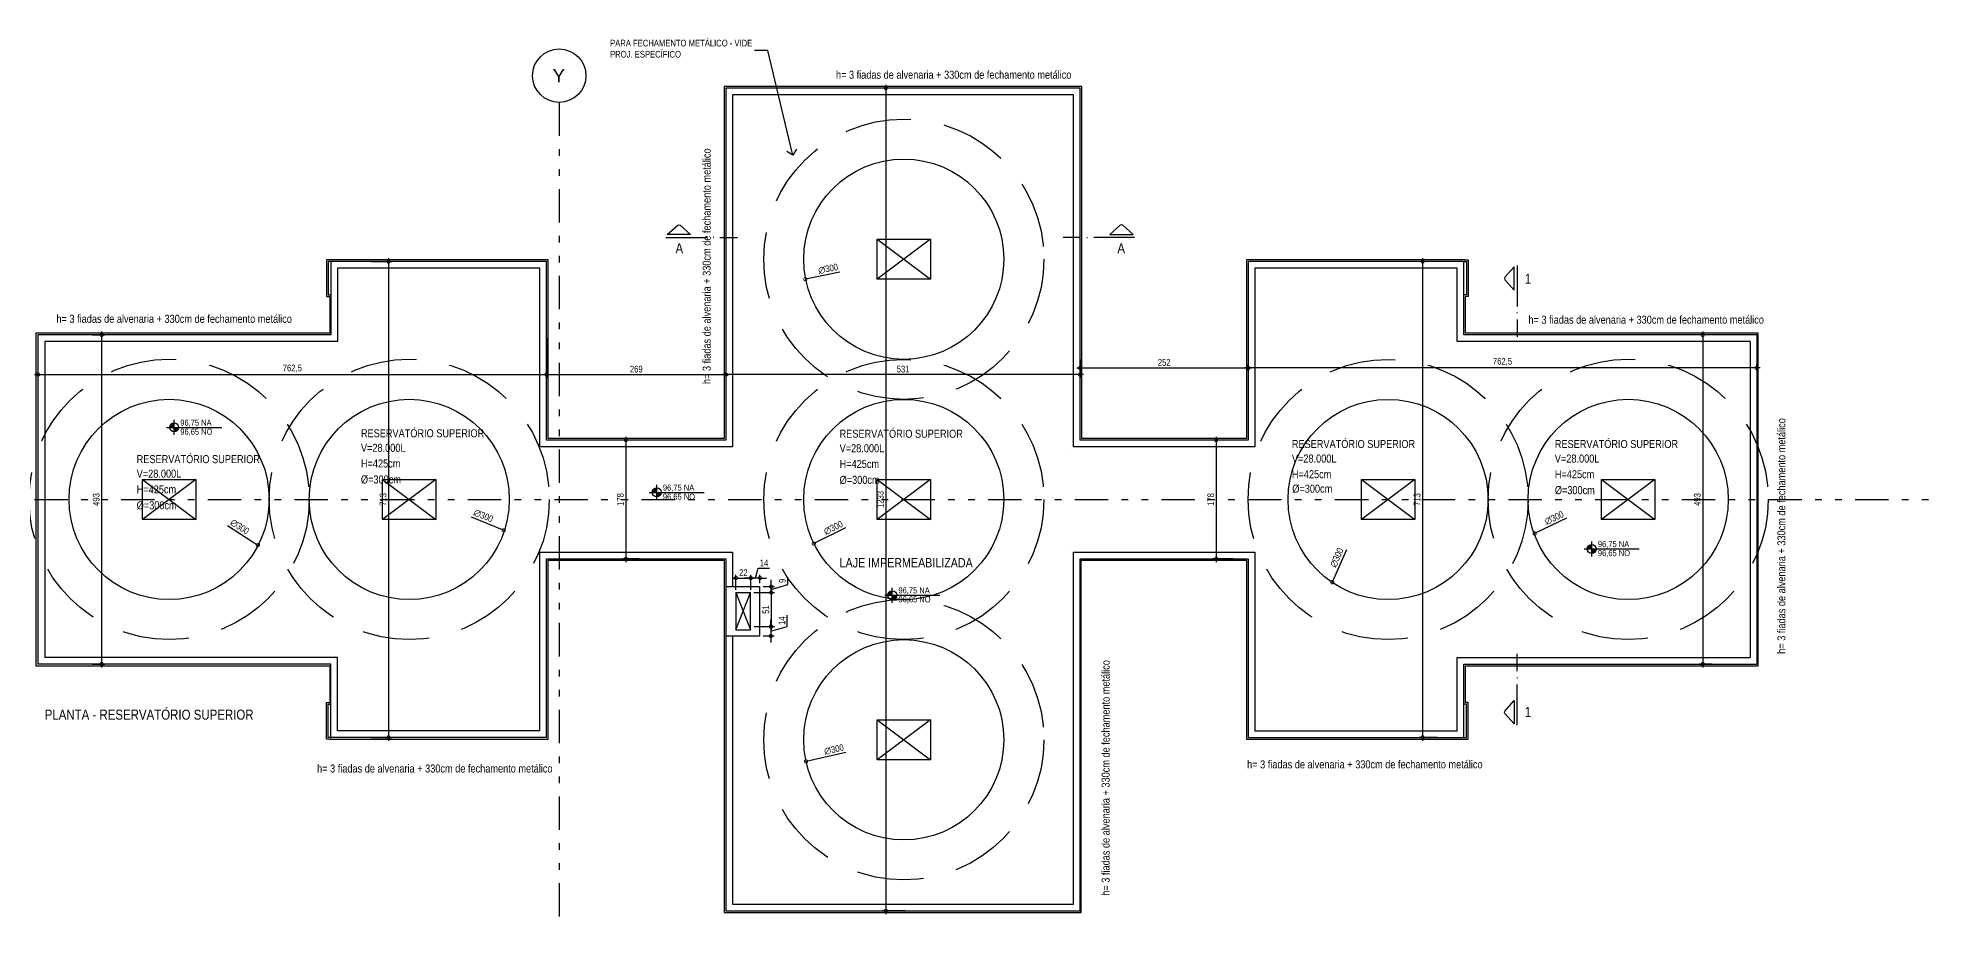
# Model space of a CAD drawing. Header units: metres. Extents: x -38 to 570, y -75 to 184.
# Drawn here: x -15.48 to 13, y -34.6 to -21.29 of the extents above; entities that cross this region are included whole.
import ezdxf
from ezdxf import colors
from ezdxf.entities.mleader import LeaderData, LeaderLine
from ezdxf.enums import TextEntityAlignment as Align
from ezdxf.math import Vec2, Vec3

# ---------------------------------------------------------------- set-up
doc = ezdxf.new("R2010")
doc.units = ezdxf.units.M
doc.linetypes.add('DASHEDX2', pattern=[1.5, 1, -0.5])
doc.linetypes.add('ESTILO_TQS_0004', pattern=[1.12, 0.5, -0.2, 0.01, -0.2, 0.01, -0.2])
for name, color, linetype in [('205', 7, 'ESTILO_TQS_0004'), ('28', 232, 'Continuous'), ('29', 2, 'Continuous'), ('ARQ-ALV ACAB', 4, 'Continuous'), ('ARQ-ALV OSSO', 5, 'Continuous'), ('ARQ-AUX', 7, 'Continuous'), ('ARQ-AUX1', 1, 'Continuous'), ('ARQ-AUX2', 2, 'Continuous'), ('ARQ-DIM', 2, 'Continuous'), ('ARQ-PRJ', 7, 'DASHEDX2'), ('ARQ-SIM', 1, 'Continuous'), ('ARQ-TXT', 2, 'Continuous')]:
    doc.layers.add(name, color=color, linetype=linetype)
doc.styles.add('Adesa', font='ARIALN.TTF')
doc.styles.add('M50', font='ARIALN.TTF', dxfattribs={"height": 0.15})
doc.styles.get("Standard").update_dxf_attribs({"font": 'arial.ttf'})
doc.dimstyles.new('ADESA 1-0050', dxfattribs={"dimtxt": 0.1, "dimasz": 0.1, "dimexe": 0.05, "dimexo": 0.05, "dimgap": 0.03, "dimtad": 1, "dimdec": 1, "dimlfac": 100, "dimzin": 12, "dimtxsty": 'Adesa', "dimblk": 'DOTSMALL', "dimcen": 1, "dimdle": 0.05, "dimclrd": 1, "dimclre": 1, "dimclrt": 256, "dimazin": 3, "dimtm": 1e-09, "dimtfac": 1, "dimtdec": 1, "dimtmove": 1, "dimatfit": 0, "dimldrblk": 'DOTSMALL', "dimfxl": 0.8, "dimtvp": 2, "dimtolj": 1, "dimtzin": 0, "dimarcsym": 0})

# ---------------------------------------------------------------- blocks, each defined once
blk = doc.blocks.new('ADESA-SIM CORT')
at = {"color": 2}
for points in [[(0.521, 0), (0, 0)], [(0.706, 0), (0.729, 0)], [(2.14, 0), (0.914, 0)]]:
    blk.add_lwpolyline(points, dxfattribs=at)
at = {"color": 3}
blk.add_lwpolyline([(1.712, 0.367), (1.4, 0.086), (2.1, 0.086), (1.788, 0.367)], dxfattribs=at)
blk.add_lwpolyline([(1.788, 0.367, 0.267949), (1.712, 0.367)], format="xyb", dxfattribs=at)
at = {"color": 3, "style": 'Adesa'}
blk.add_attdef('A', text='', height=0.35, dxfattribs=at).set_placement((1.739, -0.325), align=Align.MIDDLE_CENTER)
blk = doc.blocks.new('NipAcOs')
at = {"layer": 'ARQ-SIM'}
h = blk.add_hatch(color=256, dxfattribs=at)
h.dxf.hatch_style = 1
h.paths.add_polyline_path([(0, 0.15, 0.414214), (-0.15, 0), (0, 0)])
h.paths.add_polyline_path([(0.15, 0), (0, 0), (0, -0.15, 0.414214)])
for p, q in [((-0.25, 0), (0.15, 0)), ((0, -0.25), (0, 0.25)), ((0.15, 0), (1.583, 0))]:
    blk.add_line(p, q, dxfattribs=at)
blk.add_circle((0, 0), 0.15, dxfattribs=at)
at = {"style": 'Adesa'}
for p in [(0.204, 0.06), (0.204, -0.24)]:
    blk.add_attdef('000,00', p, '', height=0.2, dxfattribs=at)
blk = doc.blocks.new('reservatorio superior fibra')
at = {"layer": 'ARQ-AUX2'}
blk.add_circle((0, 0), 1.5, dxfattribs=at)
at = {"layer": 'ARQ-PRJ'}
for points in [[(-0.4, 0.3), (0.4, -0.3)], [(0.4, 0.3), (-0.4, -0.3)]]:
    blk.add_lwpolyline(points, dxfattribs=at)
blk.add_lwpolyline([(-0.4, 0.3), (0.4, 0.3), (0.4, -0.3), (-0.4, -0.3)], close=True, dxfattribs=at)
blk.add_circle((0, 0), 2.1, dxfattribs=at)
blk = doc.blocks.new('COBERTURA')
at = {"layer": '205'}
blk.add_line((-16.839, -28.205), (13.002, -28.205), dxfattribs=at)
blk.add_lwpolyline([(-7.67, -22.255), (-7.67, -34.595)], dxfattribs=at)
at = {"layer": '28'}
blk.add_circle((-7.67, -21.855), 0.4, dxfattribs=at)
at = {"layer": 'ARQ-ALV ACAB'}
for p, q in [((5.91, -24.615), (2.635, -24.615)), ((5.916, -25.715), (5.916, -25.165)), ((10.305, -25.715), (5.916, -25.715)), ((10.305, -28.205), (10.305, -25.715)), ((10.305, -30.695), (10.305, -28.205)), ((5.92, -31.245), (5.92, -30.695)), ((5.92, -30.695), (10.305, -30.695)), ((2.635, -31.795), (5.92, -31.795))]:
    blk.add_line(p, q, dxfattribs=at)
for points in [[(2.635, -24.615), (2.635, -26.975), (2.635, -26.975), (2.635, -27.29), (0.165, -27.29), (0.165, -22.015), (-2.51, -22.015), (-5.195, -22.015), (-5.195, -27.29), (-7.835, -27.29), (-7.835, -26.975), (-7.835, -26.975), (-7.835, -24.615)], [(-10.945, -24.615), (-11.16, -24.615), (-11.16, -25.165), (-11.11, -25.165)], [(-7.835, -24.615), (-11.11, -24.615), (-11.11, -24.615)], [(-11.11, -25.165), (-11.11, -25.715), (-15.515, -25.715), (-15.515, -28.205), (-15.515, -30.695), (-11.11, -30.695), (-11.11, -31.245)], [(-7.835, -31.795), (-7.835, -29.115), (-7.503, -29.115), (-7.503, -29.115), (-5.195, -29.115), (-5.195, -34.395), (-2.51, -34.395), (0.155, -34.395), (0.155, -29.115), (2.635, -29.115), (2.635, -29.435), (2.635, -29.435), (2.635, -31.795)], [(-11.095, -31.795), (-11.16, -31.795), (-11.16, -31.245), (-11.11, -31.245)], [(5.895, -31.795), (5.96, -31.795), (5.96, -31.245), (5.92, -31.245)], [(-11.11, -31.795), (-7.835, -31.795)]]:
    blk.add_lwpolyline(points, dxfattribs=at)
at = {"layer": 'ARQ-ALV ACAB', "elevation": 0}
blk.add_lwpolyline([(5.894, -24.615), (5.96, -24.615), (5.96, -25.165), (5.916, -25.165)], dxfattribs=at)
at = {"layer": 'ARQ-ALV OSSO'}
for p, q in [((5.885, -24.64), (2.66, -24.64, 0)), ((5.795, -24.74, 0), (2.76, -24.74, 0)), ((5.795, -25.84), (5.795, -24.74)), ((5.895, -25.74), (5.895, -24.64)), ((-7.86, -27.315, 0), (-7.86, -25.14)), ((10.185, -25.84), (5.795, -25.84)), ((10.285, -25.74), (5.895, -25.74)), ((-0.06, -27.45), (-0.06, -27.45)), ((-0.04, -28.96), (-0.04, -28.96)), ((-5.17, -29.511, 0), (-4.66, -29.51)), ((-5.02, -29.51, 0), (-4.66, -29.51)), ((-5.02, -29.6, 0), (-5.02, -30.16)), ((-5.02, -29.6, 0), (-4.8, -29.6, 0)), ((-4.66, -29.6), (-4.66, -29.6)), ((-5.17, -30.16, 0), (-5.17, -30.16, 0)), ((-5.02, -30.16), (-4.8, -30.16, 0)), ((-5.17, -30.25, 0), (-4.66, -30.25, 0)), ((-5.17, -30.25, 0), (-4.66, -30.25, 0)), ((5.795, -31.67, 0), (5.795, -30.57, 0)), ((5.795, -30.57), (10.185, -30.57)), ((5.895, -31.77, 0), (5.895, -30.67)), ((5.895, -30.67), (10.285, -30.67)), ((2.66, -31.77), (5.895, -31.77, 0)), ((2.76, -31.67, 0), (5.795, -31.67, 0))]:
    blk.add_line(p, q, dxfattribs=at)
for points in [[(2.76, -24.74), (2.76, -27), (2.76, -27.415), (0.04, -27.415), (0.04, -22.14), (-5.07, -22.14), (-5.07, -27.415), (-7.96, -27.415), (-7.96, -26.862), (-7.96, -26.862), (-7.96, -24.74)], [(2.66, -24.64), (2.66, -27), (2.66, -27), (2.66, -27.315), (0.14, -27.315), (0.14, -22.04), (-5.17, -22.04), (-5.17, -27.315), (-7.86, -27.315), (-7.86, -27), (-7.86, -27), (-7.86, -24.64)], [(-11.095, -24.64), (-11.095, -25.74), (-15.485, -25.74)], [(-10.995, -24.74), (-10.995, -25.84), (-15.385, -25.84)], [(-7.86, -24.64), (-11.095, -24.64)], [(-7.96, -24.74), (-10.995, -24.74)], [(-7.96, -24.64), (-7.96, -24.64)], [(-15.485, -25.74), (-15.485, -30.67)], [(-15.385, -25.84), (-15.385, -30.57)], [(-7.96, -31.67), (-7.96, -28.995), (-7.528, -28.995), (-5.07, -28.995), (-5.07, -29.51)], [(-5.07, -30.25), (-5.07, -34.27), (-2.51, -34.27), (0.04, -34.27), (0.04, -28.995), (2.76, -28.995), (2.76, -31.67)], [(-7.86, -31.77), (-7.86, -29.095), (-7.528, -29.095), (-5.17, -29.095), (-5.17, -34.37), (-2.51, -34.37), (0.14, -34.37), (0.14, -29.095), (2.66, -29.095), (2.66, -31.77)], [(-4.8, -30.16), (-4.8, -29.6)], [(-4.8, -30.11), (-4.8, -29.61)], [(-4.66, -30.11), (-4.66, -29.51)], [(-4.66, -30.25), (-4.66, -29.51)], [(-11.095, -31.77), (-11.095, -30.67), (-15.485, -30.67)], [(-10.995, -31.67), (-10.995, -30.57), (-15.385, -30.57)], [(-15.385, -30.67), (-15.385, -30.67)], [(-7.86, -31.77), (-11.095, -31.77)], [(-7.96, -31.67), (-10.995, -31.67)]]:
    blk.add_lwpolyline(points, dxfattribs=at)
at = {"layer": 'ARQ-ALV OSSO', "elevation": 0}
for points in [[(10.185, -25.74), (10.185, -25.74)], [(10.185, -25.84), (10.185, -30.57)], [(10.285, -25.74), (10.285, -30.67)], [(10.185, -30.67), (10.185, -30.67)]]:
    blk.add_lwpolyline(points, dxfattribs=at)
at = {"layer": 'ARQ-AUX'}
for points in [[(-11.095, -24.64), (-11.135, -24.64), (-11.135, -25.14), (-11.095, -25.14)], [(-11.095, -31.77), (-11.135, -31.77), (-11.135, -31.27), (-11.095, -31.27)]]:
    blk.add_lwpolyline(points, dxfattribs=at)
at = {"layer": 'ARQ-AUX', "elevation": 0}
for points in [[(5.895, -24.64), (5.935, -24.64), (5.935, -25.14), (5.895, -25.14)], [(5.895, -31.77), (5.935, -31.77), (5.935, -31.27), (5.895, -31.27)]]:
    blk.add_lwpolyline(points, dxfattribs=at)
at = {"layer": 'ARQ-AUX1', "elevation": 0}
for points in [[(-5.02, -29.6), (-4.8, -30.16)], [(-5.02, -30.16), (-4.8, -29.6)]]:
    blk.add_lwpolyline(points, dxfattribs=at)
at = {"layer": 'ARQ-DIM'}
for p in [(-2.504, -24.605), (-13.519, -28.204), (-9.919, -28.204), (-2.504, -28.205), (4.757, -28.205), (8.357, -28.204), (-2.504, -31.805)]:
    blk.add_blockref('reservatorio superior fibra', p, dxfattribs=at)
at = {"layer": '29'}
blk.add_text('Y', height=0.2, dxfattribs=at).set_placement((-7.77, -21.955))
blk = doc.blocks.new('_DotSmall')
at = {"color": 0, "linetype": 'ByBlock', "const_width": 0.5}
blk.add_lwpolyline([(-0.0625, 0, 1), (0.0625, 0, 1)], format="xyb", close=True, dxfattribs=at)
blk = doc.blocks.new('*D648')
at = {"layer": 'ARQ-DIM', "color": 1, "lineweight": -2, "transparency": 16777216}
for p, q in [((9.65, -25.74), (9.425, -25.74)), ((9.475, -25.69), (9.475, -30.72)), ((9.614, -30.67), (9.425, -30.67))]:
    blk.add_line(p, q, dxfattribs=at)
at = {"layer": 'Defpoints', "color": 0, "transparency": 16777216}
for p in [(9.7, -25.74, 0), (9.475, -30.67), (9.664, -30.67, 0)]:
    blk.add_point(p, dxfattribs=at)
at = {"layer": 'ARQ-DIM', "color": 1, "lineweight": -2, "transparency": 16777216, "xscale": 0.1, "yscale": 0.1, "zscale": 0.1}
for p, rotation in [((9.475, -25.74), 90), ((9.475, -30.67), 270)]:
    blk.add_blockref('_DotSmall', p, dxfattribs=dict(at, rotation=rotation))
at = {"layer": 'ARQ-DIM', "transparency": 16777216, "insert": (9.393, -28.205), "char_height": 0.1, "attachment_point": 5, "rotation": 90, "style": 'Adesa'}
blk.add_mtext('\\A1;493', dxfattribs=at)
blk = doc.blocks.new('*D650')
at = {"layer": 'ARQ-DIM', "color": 1, "lineweight": -2, "transparency": 16777216}
for p, q in [((-5.17, -26.108), (-5.17, -26.383)), ((0.14, -26.107), (0.14, -26.383)), ((0.19, -26.333), (-5.22, -26.333))]:
    blk.add_line(p, q, dxfattribs=at)
at = {"layer": 'Defpoints', "color": 0, "transparency": 16777216}
for p in [(-5.17, -26.058, 0), (0.14, -26.057, 0), (-5.17, -26.333)]:
    blk.add_point(p, dxfattribs=at)
at = {"layer": 'ARQ-DIM', "color": 1, "lineweight": -2, "transparency": 16777216, "xscale": 0.1, "yscale": 0.1, "zscale": 0.1, "rotation": 180}
blk.add_blockref('_DotSmall', (-5.17, -26.333), dxfattribs=at)
at = {"layer": 'ARQ-DIM', "color": 1, "lineweight": -2, "transparency": 16777216, "xscale": 0.1, "yscale": 0.1, "zscale": 0.1}
blk.add_blockref('_DotSmall', (0.14, -26.333), dxfattribs=at)
at = {"layer": 'ARQ-DIM', "transparency": 16777216, "insert": (-2.515, -26.252), "char_height": 0.1, "attachment_point": 5, "style": 'Adesa'}
blk.add_mtext('\\A1;531', dxfattribs=at)
blk = doc.blocks.new('*D654')
at = {"layer": 'ARQ-DIM', "color": 1, "lineweight": -2, "transparency": 16777216}
for p, q in [((5.495, -24.64), (5.225, -24.64)), ((5.275, -24.59), (5.275, -31.82)), ((5.495, -31.77), (5.225, -31.77))]:
    blk.add_line(p, q, dxfattribs=at)
at = {"layer": 'Defpoints', "color": 0, "transparency": 16777216}
for p in [(5.545, -24.64, 0), (5.275, -31.77), (5.545, -31.77, 0)]:
    blk.add_point(p, dxfattribs=at)
at = {"layer": 'ARQ-DIM', "color": 1, "lineweight": -2, "transparency": 16777216, "xscale": 0.1, "yscale": 0.1, "zscale": 0.1}
for p, rotation in [((5.275, -24.64), 90), ((5.275, -31.77), 270)]:
    blk.add_blockref('_DotSmall', p, dxfattribs=dict(at, rotation=rotation))
at = {"layer": 'ARQ-DIM', "transparency": 16777216, "insert": (5.193, -28.205), "char_height": 0.1, "attachment_point": 5, "rotation": 90, "style": 'Adesa'}
blk.add_mtext('\\A1;713', dxfattribs=at)
blk = doc.blocks.new('*D656')
at = {"layer": 'ARQ-DIM', "color": 1, "lineweight": -2, "transparency": 16777216}
for p, q in [((-2.482, -22.04), (-2.824, -22.04)), ((-2.774, -21.99), (-2.774, -34.42)), ((-2.482, -34.37), (-2.824, -34.37))]:
    blk.add_line(p, q, dxfattribs=at)
at = {"layer": 'Defpoints', "color": 0, "transparency": 16777216}
for p in [(-2.432, -22.04, 0), (-2.774, -34.37), (-2.432, -34.37, 0)]:
    blk.add_point(p, dxfattribs=at)
at = {"layer": 'ARQ-DIM', "color": 1, "lineweight": -2, "transparency": 16777216, "xscale": 0.1, "yscale": 0.1, "zscale": 0.1}
for p, rotation in [((-2.774, -22.04), 90), ((-2.774, -34.37), 270)]:
    blk.add_blockref('_DotSmall', p, dxfattribs=dict(at, rotation=rotation))
at = {"layer": 'ARQ-DIM', "transparency": 16777216, "insert": (-2.856, -28.205), "char_height": 0.1, "attachment_point": 5, "rotation": 90, "style": 'Adesa'}
blk.add_mtext('\\A1;1233', dxfattribs=at)
blk = doc.blocks.new('*D658')
at = {"layer": 'ARQ-DIM', "color": 1, "lineweight": -2, "transparency": 16777216}
for p, q in [((-14.67, -25.74), (-14.481, -25.74)), ((-14.531, -25.69), (-14.531, -30.72)), ((-14.67, -30.67), (-14.481, -30.67))]:
    blk.add_line(p, q, dxfattribs=at)
at = {"layer": 'Defpoints', "color": 0, "transparency": 16777216}
for p in [(-14.72, -25.74, 0), (-14.72, -30.67, 0), (-14.531, -30.67)]:
    blk.add_point(p, dxfattribs=at)
at = {"layer": 'ARQ-DIM', "color": 1, "lineweight": -2, "transparency": 16777216, "xscale": 0.1, "yscale": 0.1, "zscale": 0.1}
for p, rotation in [((-14.531, -25.74), 90), ((-14.531, -30.67), 270)]:
    blk.add_blockref('_DotSmall', p, dxfattribs=dict(at, rotation=rotation))
at = {"layer": 'ARQ-DIM', "transparency": 16777216, "insert": (-14.612, -28.205), "char_height": 0.1, "attachment_point": 5, "rotation": 90, "style": 'Adesa'}
blk.add_mtext('\\A1;493', dxfattribs=at)
blk = doc.blocks.new('*D660')
at = {"layer": 'ARQ-DIM', "color": 1, "lineweight": -2, "transparency": 16777216}
for p, q in [((-10.49, -24.64), (-10.18, -24.64)), ((-10.23, -24.59), (-10.23, -31.82)), ((-10.49, -31.77), (-10.18, -31.77))]:
    blk.add_line(p, q, dxfattribs=at)
at = {"layer": 'Defpoints', "color": 0, "transparency": 16777216}
for p in [(-10.54, -24.64, 0), (-10.54, -31.77, 0), (-10.23, -31.77)]:
    blk.add_point(p, dxfattribs=at)
at = {"layer": 'ARQ-DIM', "color": 1, "lineweight": -2, "transparency": 16777216, "xscale": 0.1, "yscale": 0.1, "zscale": 0.1}
for p, rotation in [((-10.23, -24.64), 90), ((-10.23, -31.77), 270)]:
    blk.add_blockref('_DotSmall', p, dxfattribs=dict(at, rotation=rotation))
at = {"layer": 'ARQ-DIM', "transparency": 16777216, "insert": (-10.311, -28.205), "char_height": 0.1, "attachment_point": 5, "rotation": 90, "style": 'Adesa'}
blk.add_mtext('\\A1;713', dxfattribs=at)
blk = doc.blocks.new('*D663')
at = {"layer": 'ARQ-DIM', "color": 1, "lineweight": -2, "transparency": 16777216}
for p, q in [((-6.474, -27.315), (-6.722, -27.315)), ((-6.672, -27.265), (-6.672, -29.145)), ((-6.474, -29.095), (-6.722, -29.095))]:
    blk.add_line(p, q, dxfattribs=at)
at = {"layer": 'Defpoints', "color": 0, "transparency": 16777216}
for p in [(-6.424, -27.315, 0), (-6.672, -29.095), (-6.424, -29.095, 0)]:
    blk.add_point(p, dxfattribs=at)
at = {"layer": 'ARQ-DIM', "color": 1, "lineweight": -2, "transparency": 16777216, "xscale": 0.1, "yscale": 0.1, "zscale": 0.1}
for p, rotation in [((-6.672, -27.315), 90), ((-6.672, -29.095), 270)]:
    blk.add_blockref('_DotSmall', p, dxfattribs=dict(at, rotation=rotation))
at = {"layer": 'ARQ-DIM', "transparency": 16777216, "insert": (-6.753, -28.205), "char_height": 0.1, "attachment_point": 5, "rotation": 90, "style": 'Adesa'}
blk.add_mtext('\\A1;178', dxfattribs=at)
blk = doc.blocks.new('*D419')
at = {"layer": 'ARQ-DIM', "color": 1, "lineweight": -2, "transparency": 16777216}
for p, q in [((2.432, -27.315), (2.13, -27.315)), ((2.18, -27.265), (2.18, -29.145)), ((2.432, -29.095), (2.13, -29.095))]:
    blk.add_line(p, q, dxfattribs=at)
at = {"layer": 'Defpoints', "color": 0, "transparency": 16777216}
for p in [(2.482, -27.315, 0), (2.18, -29.095), (2.482, -29.095, 0)]:
    blk.add_point(p, dxfattribs=at)
at = {"layer": 'ARQ-DIM', "color": 1, "lineweight": -2, "transparency": 16777216, "xscale": 0.1, "yscale": 0.1, "zscale": 0.1}
for p, rotation in [((2.18, -27.315), 90), ((2.18, -29.095), 270)]:
    blk.add_blockref('_DotSmall', p, dxfattribs=dict(at, rotation=rotation))
at = {"layer": 'ARQ-DIM', "transparency": 16777216, "insert": (2.099, -28.205), "char_height": 0.1, "attachment_point": 5, "rotation": 90, "style": 'Adesa'}
blk.add_mtext('\\A1;178', dxfattribs=at)
blk = doc.blocks.new('*D441')
at = {"layer": 'ARQ-DIM', "color": 1, "lineweight": -2, "transparency": 16777216}
for p, q in [((-15.485, -25.79), (-15.485, -26.383)), ((-7.86, -25.79), (-7.86, -26.383)), ((-15.535, -26.333), (-7.81, -26.333))]:
    blk.add_line(p, q, dxfattribs=at)
at = {"layer": 'Defpoints', "color": 0, "transparency": 16777216}
for p in [(-15.485, -25.74), (-7.86, -25.74, 0), (-7.86, -26.333)]:
    blk.add_point(p, dxfattribs=at)
at = {"layer": 'ARQ-DIM', "color": 1, "lineweight": -2, "transparency": 16777216, "xscale": 0.1, "yscale": 0.1, "zscale": 0.1, "rotation": 180}
blk.add_blockref('_DotSmall', (-15.485, -26.333), dxfattribs=at)
at = {"layer": 'ARQ-DIM', "color": 1, "lineweight": -2, "transparency": 16777216, "xscale": 0.1, "yscale": 0.1, "zscale": 0.1}
blk.add_blockref('_DotSmall', (-7.86, -26.333), dxfattribs=at)
at = {"layer": 'ARQ-DIM', "transparency": 16777216, "insert": (-11.672, -26.243), "char_height": 0.1, "attachment_point": 5, "style": 'Adesa'}
blk.add_mtext('\\A1;762,5', dxfattribs=at)
blk = doc.blocks.new('*D515')
at = {"layer": 'ARQ-DIM', "color": 1, "lineweight": -2, "transparency": 16777216}
for p, q in [((2.66, -26.265), (2.66, -26.184)), ((10.285, -26.265), (10.285, -26.184)), ((10.335, -26.234), (2.61, -26.234))]:
    blk.add_line(p, q, dxfattribs=at)
at = {"layer": 'Defpoints', "color": 0, "transparency": 16777216}
for p in [(2.66, -26.234), (2.66, -26.315), (10.285, -26.315, 0)]:
    blk.add_point(p, dxfattribs=at)
at = {"layer": 'ARQ-DIM', "color": 1, "lineweight": -2, "transparency": 16777216, "xscale": 0.1, "yscale": 0.1, "zscale": 0.1, "rotation": 180}
blk.add_blockref('_DotSmall', (2.66, -26.234), dxfattribs=at)
at = {"layer": 'ARQ-DIM', "color": 1, "lineweight": -2, "transparency": 16777216, "xscale": 0.1, "yscale": 0.1, "zscale": 0.1}
blk.add_blockref('_DotSmall', (10.285, -26.234), dxfattribs=at)
at = {"layer": 'ARQ-DIM', "transparency": 16777216, "insert": (6.472, -26.143), "char_height": 0.1, "attachment_point": 5, "style": 'Adesa'}
blk.add_mtext('\\A1;762,5', dxfattribs=at)
blk = doc.blocks.new('*D518')
at = {"layer": 'ARQ-DIM', "color": 1, "lineweight": -2, "transparency": 16777216}
for p, q in [((-7.86, -26.193), (-7.86, -26.383)), ((-5.17, -26.193), (-5.17, -26.383)), ((-7.91, -26.333), (-5.12, -26.333))]:
    blk.add_line(p, q, dxfattribs=at)
at = {"layer": 'Defpoints', "color": 0, "transparency": 16777216}
for p in [(-7.86, -26.143), (-5.17, -26.143), (-5.17, -26.333)]:
    blk.add_point(p, dxfattribs=at)
at = {"layer": 'ARQ-DIM', "color": 1, "lineweight": -2, "transparency": 16777216, "xscale": 0.1, "yscale": 0.1, "zscale": 0.1, "rotation": 180}
blk.add_blockref('_DotSmall', (-7.86, -26.333), dxfattribs=at)
at = {"layer": 'ARQ-DIM', "color": 1, "lineweight": -2, "transparency": 16777216, "xscale": 0.1, "yscale": 0.1, "zscale": 0.1}
blk.add_blockref('_DotSmall', (-5.17, -26.333), dxfattribs=at)
at = {"layer": 'ARQ-DIM', "transparency": 16777216, "insert": (-6.515, -26.252), "char_height": 0.1, "attachment_point": 5, "style": 'Adesa'}
blk.add_mtext('\\A1;269', dxfattribs=at)
blk = doc.blocks.new('*D379')
at = {"layer": 'ARQ-DIM', "color": 1, "lineweight": -2, "transparency": 16777216}
blk.add_line((-8.992, -28.463), (-8.503, -28.666), dxfattribs=at)
at = {"layer": 'Defpoints', "color": 0, "transparency": 16777216}
for p in [(-11.273, -27.513), (-8.503, -28.666)]:
    blk.add_point(p, dxfattribs=at)
at = {"layer": 'ARQ-DIM', "color": 1, "lineweight": -2, "transparency": 16777216, "xscale": 0.1, "yscale": 0.1, "zscale": 0.1, "rotation": 337.3932714227751}
blk.add_blockref('_DotSmall', (-8.503, -28.666), dxfattribs=at)
at = {"layer": 'ARQ-DIM', "transparency": 16777216, "insert": (-8.808, -28.449), "char_height": 0.1, "attachment_point": 5, "rotation": 337.3933, "style": 'Adesa'}
blk.add_mtext('\\A1;∅300', dxfattribs=at)
blk = doc.blocks.new('*D380')
at = {"layer": 'ARQ-DIM', "color": 1, "lineweight": -2, "transparency": 16777216}
blk.add_line((-12.645, -28.594), (-12.188, -28.889), dxfattribs=at)
at = {"layer": 'Defpoints', "color": 0, "transparency": 16777216}
for p in [(-14.71, -27.264), (-12.188, -28.889)]:
    blk.add_point(p, dxfattribs=at)
at = {"layer": 'ARQ-DIM', "color": 1, "lineweight": -2, "transparency": 16777216, "xscale": 0.1, "yscale": 0.1, "zscale": 0.1, "rotation": 327.2084262625282}
blk.add_blockref('_DotSmall', (-12.188, -28.889), dxfattribs=at)
at = {"layer": 'ARQ-DIM', "transparency": 16777216, "insert": (-12.461, -28.613), "char_height": 0.1, "attachment_point": 5, "rotation": 327.2084, "style": 'Adesa'}
blk.add_mtext('\\A1;∅300', dxfattribs=at)
blk = doc.blocks.new('*D381')
at = {"layer": 'ARQ-DIM', "color": 1, "lineweight": -2, "transparency": 16777216}
blk.add_line((-3.377, -28.632), (-3.853, -28.866), dxfattribs=at)
at = {"layer": 'Defpoints', "color": 0, "transparency": 16777216}
for p in [(-1.159, -27.544), (-3.853, -28.866)]:
    blk.add_point(p, dxfattribs=at)
at = {"layer": 'ARQ-DIM', "color": 1, "lineweight": -2, "transparency": 16777216, "xscale": 0.1, "yscale": 0.1, "zscale": 0.1, "rotation": 206.1344678228596}
blk.add_blockref('_DotSmall', (-3.853, -28.866), dxfattribs=at)
at = {"layer": 'ARQ-DIM', "transparency": 16777216, "insert": (-3.562, -28.63), "char_height": 0.1, "attachment_point": 5, "rotation": 26.1345, "style": 'Adesa'}
blk.add_mtext('\\A1;∅300', dxfattribs=at)
blk = doc.blocks.new('*D382')
at = {"layer": 'ARQ-DIM', "color": 1, "lineweight": -2, "transparency": 16777216}
blk.add_line((-3.461, -24.798), (-3.98, -24.904), dxfattribs=at)
at = {"layer": 'Defpoints', "color": 0, "transparency": 16777216}
for p in [(-1.04, -24.307), (-3.98, -24.904)]:
    blk.add_point(p, dxfattribs=at)
at = {"layer": 'ARQ-DIM', "color": 1, "lineweight": -2, "transparency": 16777216, "xscale": 0.1, "yscale": 0.1, "zscale": 0.1, "rotation": 191.4770409146921}
blk.add_blockref('_DotSmall', (-3.98, -24.904), dxfattribs=at)
at = {"layer": 'ARQ-DIM', "transparency": 16777216, "insert": (-3.639, -24.749), "char_height": 0.1, "attachment_point": 5, "rotation": 11.477, "style": 'Adesa'}
blk.add_mtext('\\A1;∅300', dxfattribs=at)
blk = doc.blocks.new('*D383')
at = {"layer": 'ARQ-DIM', "color": 1, "lineweight": -2, "transparency": 16777216}
blk.add_line((-3.373, -31.997), (-3.969, -32.129), dxfattribs=at)
at = {"layer": 'Defpoints', "color": 0, "transparency": 16777216}
for p in [(-1.04, -31.481), (-3.969, -32.129)]:
    blk.add_point(p, dxfattribs=at)
at = {"layer": 'ARQ-DIM', "color": 1, "lineweight": -2, "transparency": 16777216, "xscale": 0.1, "yscale": 0.1, "zscale": 0.1, "rotation": 192.4720757287833}
blk.add_blockref('_DotSmall', (-3.969, -32.129), dxfattribs=at)
at = {"layer": 'ARQ-DIM', "transparency": 16777216, "insert": (-3.552, -31.951), "char_height": 0.1, "attachment_point": 5, "rotation": 12.4721, "style": 'Adesa'}
blk.add_mtext('\\A1;∅300', dxfattribs=at)
blk = doc.blocks.new('*D384')
at = {"layer": 'ARQ-DIM', "color": 1, "lineweight": -2, "transparency": 16777216}
blk.add_line((4.132, -28.96), (3.92, -29.445), dxfattribs=at)
at = {"layer": 'Defpoints', "color": 0, "transparency": 16777216}
for p in [(5.12, -26.696), (3.92, -29.445)]:
    blk.add_point(p, dxfattribs=at)
at = {"layer": 'ARQ-DIM', "color": 1, "lineweight": -2, "transparency": 16777216, "xscale": 0.1, "yscale": 0.1, "zscale": 0.1, "rotation": 246.4276894056385}
blk.add_blockref('_DotSmall', (3.92, -29.445), dxfattribs=at)
at = {"layer": 'ARQ-DIM', "transparency": 16777216, "insert": (3.989, -29.077), "char_height": 0.1, "attachment_point": 5, "rotation": 66.4277, "style": 'Adesa'}
blk.add_mtext('\\A1;∅300', dxfattribs=at)
blk = doc.blocks.new('*D385')
at = {"layer": 'ARQ-DIM', "color": 1, "lineweight": -2, "transparency": 16777216}
blk.add_line((7.432, -28.487), (6.954, -28.715), dxfattribs=at)
at = {"layer": 'Defpoints', "color": 0, "transparency": 16777216}
for p in [(9.663, -27.426), (6.954, -28.715)]:
    blk.add_point(p, dxfattribs=at)
at = {"layer": 'ARQ-DIM', "color": 1, "lineweight": -2, "transparency": 16777216, "xscale": 0.1, "yscale": 0.1, "zscale": 0.1, "rotation": 205.4460734917172}
blk.add_blockref('_DotSmall', (6.954, -28.715), dxfattribs=at)
at = {"layer": 'ARQ-DIM', "transparency": 16777216, "insert": (7.247, -28.483), "char_height": 0.1, "attachment_point": 5, "rotation": 25.4461, "style": 'Adesa'}
blk.add_mtext('\\A1;∅300', dxfattribs=at)
blk = doc.blocks.new('*D677')
at = {"layer": 'ARQ-DIM', "color": 1, "lineweight": -2, "transparency": 16777216}
for p, q in [((-5.02, -29.56), (-5.02, -29.332)), ((-4.798, -29.56), (-4.798, -29.332)), ((-5.07, -29.382), (-4.748, -29.382))]:
    blk.add_line(p, q, dxfattribs=at)
at = {"layer": 'Defpoints', "color": 0, "transparency": 16777216}
for p in [(-5.02, -29.61), (-4.798, -29.382), (-4.798, -29.61)]:
    blk.add_point(p, dxfattribs=at)
at = {"layer": 'ARQ-DIM', "color": 1, "lineweight": -2, "transparency": 16777216, "xscale": 0.1, "yscale": 0.1, "zscale": 0.1, "rotation": 180}
blk.add_blockref('_DotSmall', (-5.02, -29.382), dxfattribs=at)
at = {"layer": 'ARQ-DIM', "color": 1, "lineweight": -2, "transparency": 16777216, "xscale": 0.1, "yscale": 0.1, "zscale": 0.1}
blk.add_blockref('_DotSmall', (-4.798, -29.382), dxfattribs=at)
at = {"layer": 'ARQ-DIM', "transparency": 16777216, "insert": (-4.909, -29.301), "char_height": 0.1, "attachment_point": 5, "style": 'Adesa'}
blk.add_mtext('\\A1;22', dxfattribs=at)
blk = doc.blocks.new('*D678')
at = {"layer": 'ARQ-DIM', "color": 1, "lineweight": -2, "transparency": 16777216}
for p, q in [((-4.798, -29.46), (-4.798, -29.332)), ((-4.729, -29.382), (-4.685, -29.236)), ((-4.685, -29.236), (-4.516, -29.236)), ((-4.66, -29.46), (-4.66, -29.332)), ((-4.798, -29.382), (-4.898, -29.382)), ((-4.66, -29.382), (-4.798, -29.382)), ((-4.66, -29.382), (-4.798, -29.382)), ((-4.66, -29.382), (-4.56, -29.382))]:
    blk.add_line(p, q, dxfattribs=at)
at = {"layer": 'Defpoints', "color": 0, "transparency": 16777216}
for p in [(-4.798, -29.382), (-4.798, -29.51), (-4.66, -29.51)]:
    blk.add_point(p, dxfattribs=at)
at = {"layer": 'ARQ-DIM', "color": 1, "lineweight": -2, "transparency": 16777216, "xscale": 0.1, "yscale": 0.1, "zscale": 0.1}
blk.add_blockref('_DotSmall', (-4.798, -29.382), dxfattribs=at)
at = {"layer": 'ARQ-DIM', "color": 1, "lineweight": -2, "transparency": 16777216, "xscale": 0.1, "yscale": 0.1, "zscale": 0.1, "rotation": 180}
blk.add_blockref('_DotSmall', (-4.66, -29.382), dxfattribs=at)
at = {"layer": 'ARQ-DIM', "transparency": 16777216, "insert": (-4.601, -29.156), "char_height": 0.1, "attachment_point": 5, "style": 'Adesa'}
blk.add_mtext('\\A1;14', dxfattribs=at)
blk = doc.blocks.new('*D679')
at = {"layer": 'ARQ-DIM', "color": 1, "lineweight": -2, "transparency": 16777216}
for p, q in [((-4.75, -29.6), (-4.441, -29.6)), ((-4.491, -29.55), (-4.491, -30.16)), ((-4.748, -30.11), (-4.441, -30.11))]:
    blk.add_line(p, q, dxfattribs=at)
at = {"layer": 'Defpoints', "color": 0, "transparency": 16777216}
for p in [(-4.8, -29.6), (-4.798, -30.11), (-4.491, -30.11)]:
    blk.add_point(p, dxfattribs=at)
at = {"layer": 'ARQ-DIM', "color": 1, "lineweight": -2, "transparency": 16777216, "xscale": 0.1, "yscale": 0.1, "zscale": 0.1}
for p, rotation in [((-4.491, -29.6), 90), ((-4.491, -30.11), 270)]:
    blk.add_blockref('_DotSmall', p, dxfattribs=dict(at, rotation=rotation))
at = {"layer": 'ARQ-DIM', "transparency": 16777216, "insert": (-4.572, -29.855), "char_height": 0.1, "attachment_point": 5, "rotation": 90, "style": 'Adesa'}
blk.add_mtext('\\A1;51', dxfattribs=at)
blk = doc.blocks.new('*D680')
at = {"layer": 'ARQ-DIM', "color": 1, "lineweight": -2, "transparency": 16777216}
for p, q in [((-4.61, -29.51), (-4.441, -29.51)), ((-4.61, -29.6), (-4.441, -29.6)), ((-4.491, -29.51), (-4.491, -29.41)), ((-4.491, -29.555), (-4.243, -29.48)), ((-4.491, -29.6), (-4.491, -29.51)), ((-4.491, -29.6), (-4.491, -29.51)), ((-4.491, -29.6), (-4.491, -29.7)), ((-4.243, -29.48), (-4.243, -29.366))]:
    blk.add_line(p, q, dxfattribs=at)
at = {"layer": 'Defpoints', "color": 0, "transparency": 16777216}
for p in [(-4.66, -29.51), (-4.66, -29.6), (-4.491, -29.51)]:
    blk.add_point(p, dxfattribs=at)
at = {"layer": 'ARQ-DIM', "color": 1, "lineweight": -2, "transparency": 16777216, "xscale": 0.1, "yscale": 0.1, "zscale": 0.1}
for p, rotation in [((-4.491, -29.51), 270), ((-4.491, -29.6), 90)]:
    blk.add_blockref('_DotSmall', p, dxfattribs=dict(at, rotation=rotation))
at = {"layer": 'ARQ-DIM', "transparency": 16777216, "insert": (-4.324, -29.423), "char_height": 0.1, "attachment_point": 5, "rotation": 90, "style": 'Adesa'}
blk.add_mtext('\\A1;9', dxfattribs=at)
blk = doc.blocks.new('*D681')
at = {"layer": 'ARQ-DIM', "color": 1, "lineweight": -2, "transparency": 16777216}
for p, q in [((-4.61, -30.11), (-4.447, -30.11)), ((-4.497, -30.11), (-4.497, -30.01)), ((-4.497, -30.18), (-4.251, -30.106)), ((-4.497, -30.11), (-4.497, -30.25)), ((-4.497, -30.11), (-4.497, -30.25)), ((-4.251, -30.106), (-4.251, -29.937)), ((-4.61, -30.25), (-4.447, -30.25)), ((-4.497, -30.25), (-4.497, -30.35))]:
    blk.add_line(p, q, dxfattribs=at)
at = {"layer": 'Defpoints', "color": 0, "transparency": 16777216}
for p in [(-4.66, -30.11), (-4.66, -30.25), (-4.497, -30.25)]:
    blk.add_point(p, dxfattribs=at)
at = {"layer": 'ARQ-DIM', "color": 1, "lineweight": -2, "transparency": 16777216, "xscale": 0.1, "yscale": 0.1, "zscale": 0.1}
for p, rotation in [((-4.497, -30.11), 270), ((-4.497, -30.25), 90)]:
    blk.add_blockref('_DotSmall', p, dxfattribs=dict(at, rotation=rotation))
at = {"layer": 'ARQ-DIM', "transparency": 16777216, "insert": (-4.332, -30.021), "char_height": 0.1, "attachment_point": 5, "rotation": 90, "style": 'Adesa'}
blk.add_mtext('\\A1;14', dxfattribs=at)
blk = doc.blocks.new('*D770')
at = {"layer": 'ARQ-DIM', "color": 1, "lineweight": -2, "transparency": 16777216}
for p, q in [((0.14, -26.107), (0.14, -26.284)), ((2.66, -26.107), (2.66, -26.284)), ((0.09, -26.234), (2.71, -26.234))]:
    blk.add_line(p, q, dxfattribs=at)
at = {"layer": 'Defpoints', "color": 0, "transparency": 16777216}
for p in [(0.14, -26.057), (2.66, -26.057), (2.66, -26.234)]:
    blk.add_point(p, dxfattribs=at)
at = {"layer": 'ARQ-DIM', "color": 1, "lineweight": -2, "transparency": 16777216, "xscale": 0.1, "yscale": 0.1, "zscale": 0.1, "rotation": 180}
blk.add_blockref('_DotSmall', (0.14, -26.234), dxfattribs=at)
at = {"layer": 'ARQ-DIM', "color": 1, "lineweight": -2, "transparency": 16777216, "xscale": 0.1, "yscale": 0.1, "zscale": 0.1}
blk.add_blockref('_DotSmall', (2.66, -26.234), dxfattribs=at)
at = {"layer": 'ARQ-DIM', "transparency": 16777216, "insert": (1.4, -26.152), "char_height": 0.1, "attachment_point": 5, "style": 'Adesa'}
blk.add_mtext('\\A1;252', dxfattribs=at)
blk = doc.blocks.new('_Open90')
at = {"color": 0, "linetype": 'ByBlock', "lineweight": -2}
for p, q in [((0, 0), (-1, 0)), ((-0.5, 0.5), (0, 0)), ((0, 0), (-0.5, -0.5))]:
    blk.add_line(p, q, dxfattribs=at)

msp = doc.modelspace()

# ---------------------------------------------------------------- block references
at = {"layer": 'ARQ-DIM'}
msp.add_blockref('COBERTURA', (0, 0), dxfattribs=at)
at = {"layer": 'ARQ-SIM'}
ref = msp.add_blockref('ADESA-SIM CORT', (-4.9997, -24.2789, 0), dxfattribs=dict(at, xscale=-0.5, yscale=0.5, zscale=0.5))
ref.add_attrib('A', 'A', dxfattribs={"layer": '0', "color": 4, "height": 0.15, "style": 'Adesa'}).set_placement((-5.8694, -24.4413, 0), align=Align.MIDDLE_CENTER)
ref = msp.add_blockref('ADESA-SIM CORT', (-0.1141, -24.2789, 0), dxfattribs=dict(at, xscale=0.5, yscale=0.5, zscale=0.5))
ref.add_attrib('A', 'A', dxfattribs={"layer": '0', "color": 4, "height": 0.15, "style": 'Adesa'}).set_placement((0.7555, -24.4413, 0), align=Align.MIDDLE_CENTER)
ref = msp.add_blockref('ADESA-SIM CORT', (6.6913, -25.7683), dxfattribs=dict(at, xscale=0.5, yscale=0.5, zscale=0.5, rotation=90))
ref.add_attrib('A', '1', dxfattribs={"layer": '0', "color": 4, "height": 0.15, "style": 'Adesa'}).set_placement((6.8536, -24.8987), align=Align.MIDDLE_CENTER)
ref = msp.add_blockref('NipAcOs', (-13.4436, -27.1256), dxfattribs=dict(at, xscale=0.45, yscale=0.45, zscale=0.45))
ref.add_attrib('000,00', '96,65 NO', (-13.3518, -27.2336), dxfattribs={"layer": '0', "color": 2, "height": 0.09, "style": 'Adesa'})
ref.add_attrib('000,00', '96,75 NA', (-13.3518, -27.0986), dxfattribs={"layer": '0', "color": 2, "height": 0.09, "style": 'Adesa'})
ref = msp.add_blockref('NipAcOs', (-6.2076, -28.0988), dxfattribs=dict(at, xscale=0.45, yscale=0.45, zscale=0.45))
ref.add_attrib('000,00', '96,65 NO', (-6.1158, -28.2068), dxfattribs={"layer": '0', "color": 2, "height": 0.09, "style": 'Adesa'})
ref.add_attrib('000,00', '96,75 NA', (-6.1158, -28.0718), dxfattribs={"layer": '0', "color": 2, "height": 0.09, "style": 'Adesa'})
ref = msp.add_blockref('NipAcOs', (7.8112, -28.9454), dxfattribs=dict(at, xscale=0.45, yscale=0.45, zscale=0.45))
ref.add_attrib('000,00', '96,65 NO', (7.903, -29.0534), dxfattribs={"layer": '0', "color": 2, "height": 0.09, "style": 'Adesa'})
ref.add_attrib('000,00', '96,75 NA', (7.903, -28.9184), dxfattribs={"layer": '0', "color": 2, "height": 0.09, "style": 'Adesa'})
ref = msp.add_blockref('NipAcOs', (-2.6763, -29.6388), dxfattribs=dict(at, xscale=0.45, yscale=0.45, zscale=0.45))
ref.add_attrib('000,00', '96,65 NO', (-2.5845, -29.7468), dxfattribs={"layer": '0', "color": 2, "height": 0.09, "style": 'Adesa'})
ref.add_attrib('000,00', '96,75 NA', (-2.5845, -29.6118), dxfattribs={"layer": '0', "color": 2, "height": 0.09, "style": 'Adesa'})
ref = msp.add_blockref('ADESA-SIM CORT', (6.6913, -30.5182), dxfattribs=dict(at, xscale=-0.5, yscale=0.5, zscale=0.5, rotation=90))
ref.add_attrib('A', '1', dxfattribs={"layer": '0', "color": 4, "height": 0.15, "style": 'Adesa'}).set_placement((6.8536, -31.3884), align=Align.MIDDLE_CENTER)

# ---------------------------------------------------------------- texts
at = {"layer": 'ARQ-TXT', "style": 'M50'}
for s, height, p in [('h= 3 fiadas de alvenaria + 330cm de fechamento metálico', 0.12, (-3.5208, -21.9006)), ('h= 3 fiadas de alvenaria + 330cm de fechamento metálico', 0.12, (-15.2088, -25.5577)), ('h= 3 fiadas de alvenaria + 330cm de fechamento metálico', 0.12, (6.8615, -25.5711)), ('RESERVATÓRIO SUPERIOR', 0.12, (-10.6433, -27.273)), ('RESERVATÓRIO SUPERIOR', 0.12, (-3.4663, -27.2796)), ('RESERVATÓRIO SUPERIOR', 0.12, (3.3146, -27.4337)), ('RESERVATÓRIO SUPERIOR', 0.12, (7.257, -27.4337)), ('RESERVATÓRIO SUPERIOR', 0.12, (-14.0055, -27.6604)), ('V=28.000L ', 0.12, (-10.6433, -27.4907)), ('H=425cm', 0.12, (-10.6433, -27.7256)), ('V=28.000L ', 0.12, (-3.4663, -27.4973)), ('H=425cm', 0.12, (-3.4663, -27.7321)), ('V=28.000L ', 0.12, (3.3146, -27.6515)), ('V=28.000L ', 0.12, (7.257, -27.6515)), ('V=28.000L ', 0.12, (-14.0055, -27.8782)), ('Ø=300cm', 0.12, (-10.6433, -27.9647)), ('Ø=300cm', 0.12, (-3.4663, -27.9712)), ('H=425cm', 0.12, (3.3146, -27.8863)), ('H=425cm', 0.12, (7.257, -27.8863)), ('H=425cm', 0.12, (-14.0055, -28.113)), ('Ø=300cm', 0.12, (3.3204, -28.1027)), ('Ø=300cm', 0.12, (7.257, -28.1254)), ('Ø=300cm', 0.12, (-14.0055, -28.3521)), ('LAJE IMPERMEABILIZADA', 0.14, (-3.4663, -29.2231)), ('h= 3 fiadas de alvenaria + 330cm de fechamento metálico', 0.12, (-11.301, -32.2956)), ('h= 3 fiadas de alvenaria + 330cm de fechamento metálico', 0.12, (2.6435, -32.2337))]:
    msp.add_text(s, height=height, dxfattribs=at).set_placement(p)
for p in [(-5.3996, -26.4749), (10.7138, -30.5172), (0.582, -34.1421)]:
    msp.add_text('h= 3 fiadas de alvenaria + 330cm de fechamento metálico', height=0.12, rotation=90, dxfattribs=at).set_placement(p)
at = {"layer": 'ARQ-TXT', "ltscale": 0.5, "style": 'Adesa'}
msp.add_text('PLANTA - RESERVATÓRIO SUPERIOR', height=0.15, dxfattribs=at).set_placement((-15.3844, -31.5038, 0))

# ---------------------------------------------------------------- dimensions: what is measured, and where the dimension line sits
at = {"layer": 'ARQ-DIM'}
for base, p1, p2, picture, middle in [((-2.7745, -34.37, 0), (-2.4318, -22.04), (-2.4318, -34.37), '*D656', (-2.8556, -28.205, 0)), ((-10.2301, -31.7699, 0), (-10.5404, -24.64), (-10.5405, -31.7699), '*D660', (-10.3112, -28.205, 0)), ((5.2745, -31.77, 0), (5.5449, -24.64, 0), (5.5449, -31.77, 0), '*D654', (5.1935, -28.205, 0)), ((-14.5306, -30.6699, 0), (-14.7205, -25.74), (-14.7205, -30.6699), '*D658', (-14.6117, -28.205, 0)), ((9.4745, -30.6699, 0), (9.7001, -25.74), (9.6644, -30.6699), '*D648', (9.3935, -28.205, 0))]:
    dim = msp.add_linear_dim(base=base, p1=p1, p2=p2, angle=90, dimstyle='ADESA 1-0050', override={"dimdec": 0}, dxfattribs=at)
    dim.commit()
    dim.dimension.update_dxf_attribs({"geometry": picture, "text_midpoint": middle})
for p1, p2, picture, middle in [((-1.04, -24.3066), (-3.98, -24.9035), '*D382', (-3.6225, -24.8309)), ((5.1197, -26.6956), (3.92, -29.4453), '*D384', (4.0659, -29.1109)), ((-14.7097, -27.264), (-12.1878, -28.8887), '*D380', (-12.5061, -28.6837)), ((-11.2729, -27.5131), (-8.5034, -28.6663), '*D379', (-8.8402, -28.5261)), ((-1.1592, -27.5443), (-3.8525, -28.8658), '*D381', (-3.5249, -28.705)), ((9.6629, -27.4261), (6.9539, -28.7151), '*D385', (7.2834, -28.5583)), ((-1.0395, -31.4811), (-3.9687, -32.129), '*D383', (-3.5343, -32.0329))]:
    dim = msp.add_diameter_dim_2p(p1=p1, p2=p2, dimstyle='ADESA 1-0050', dxfattribs=at)
    dim.commit()
    dim.dimension.update_dxf_attribs({"geometry": picture, "text_midpoint": middle, "dimtype": 163})
for base, p1, p2, picture, middle in [((-7.86, -26.333), (-15.485, -25.74), (-7.86, -25.74, 0), '*D441', (-11.6725, -26.2429)), ((-5.17, -26.333), (-7.86, -26.1429), (-5.17, -26.1429), '*D518', (-6.515, -26.2519)), ((2.66, -26.2335), (0.14, -26.0574), (2.66, -26.0574), '*D770', (1.4, -26.1525)), ((2.66, -26.2335), (10.2849, -26.3152, 0), (2.66, -26.3152), '*D515', (6.4724, -26.1435))]:
    dim = msp.add_linear_dim(base=base, p1=p1, p2=p2, dimstyle='ADESA 1-0050', dxfattribs=at)
    dim.commit()
    dim.dimension.update_dxf_attribs({"geometry": picture, "text_midpoint": middle})
for base, p1, p2, picture, middle in [((-5.17, -26.333, 0), (0.14, -26.0574), (-5.17, -26.0578), '*D650', (-2.515, -26.2519, 0)), ((-4.7983, -29.3815), (-5.02, -29.6097), (-4.7983, -29.6097), '*D677', (-4.9092, -29.3013)), ((-4.7983, -29.3815), (-4.6598, -29.5097), (-4.7983, -29.5097), '*D678', (-4.6555, -29.1561))]:
    dim = msp.add_linear_dim(base=base, p1=p1, p2=p2, dimstyle='ADESA 1-0050', override={"dimdec": 0}, dxfattribs=at)
    dim.commit()
    dim.dimension.update_dxf_attribs({"geometry": picture, "text_midpoint": middle})
for base, p1, p2, picture, middle in [((-6.6721, -29.095, 0), (-6.4241, -27.315), (-6.4241, -29.095), '*D663', (-6.7532, -28.205, 0)), ((2.1802, -29.095, 0), (2.4817, -27.315), (2.4817, -29.095), '*D419', (2.0991, -28.205, 0)), ((-4.4907, -30.1096), (-4.7998, -29.5997), (-4.7982, -30.1096), '*D679', (-4.5718, -29.8547)), ((-4.4907, -29.5097), (-4.6598, -29.5997), (-4.66, -29.5097), '*D680', (-4.3236, -29.4503)), ((-4.497, -30.2496), (-4.6598, -30.11), (-4.6598, -30.2496), '*D681', (-4.3315, -30.0761))]:
    dim = msp.add_linear_dim(base=base, p1=p1, p2=p2, angle=90, dimstyle='ADESA 1-0050', dxfattribs=at)
    dim.commit()
    dim.dimension.update_dxf_attribs({"geometry": picture, "text_midpoint": middle})

# ---------------------------------------------------------------- leaders
at = {"layer": 'ARQ-TXT'}
ml = msp.add_multileader_mtext('Standard', dxfattribs=at)
ml.set_content('{\\C256;PARA FECHAMENTO METÁLICO - VIDE PROJ. ESPECÍFICO}', color=2, style='Adesa')
ml.set_leader_properties(color=256)
ml.set_arrow_properties(name='OPEN90')
ml.build(insert=Vec2(0, 0))
ml.multileader.update_dxf_attribs({"text_left_attachment_type": 2, "text_right_attachment_type": 2, "dogleg_length": 0.2, "arrow_head_size": 0.15})
ctx = ml.context
ctx.base_point, ctx.char_height, ctx.arrow_head_size, ctx.landing_gap_size, ctx.plane_origin = Vec3(-6.9573, -21.4769), 0.1, 0.15, 0.05, Vec3(-3.5631, -22.7092)
ctx.left_attachment, ctx.right_attachment = 2, 2
notes = []
notes.append((ctx, [(0, (1, 1, 0), (-4.5402, -21.4769), (-1, 0), 0.2, [(0, [(-4.1694, -23.0459)], 0, [])])]))
ctx.mtext.insert, ctx.mtext.width, ctx.mtext.flow_direction = Vec3(-6.9073, -21.3168), 2.360708, 5
for ctx, leaders in notes:
    for number, flags, end, landing, length, lines in leaders:
        leader = LeaderData()
        leader.index, (leader.has_last_leader_line, leader.has_dogleg_vector, leader.attachment_direction) = number, flags
        leader.last_leader_point, leader.dogleg_vector, leader.dogleg_length = Vec3(end), Vec3(landing), length
        for number, points, colour, breaks in lines:
            line = LeaderLine()
            line.index, line.vertices, line.color, line.breaks = number, Vec3.list(points), colors.encode_raw_color(colour), breaks
            leader.lines.append(line)
        ctx.leaders.append(leader)

doc.saveas('drawing.dxf')
